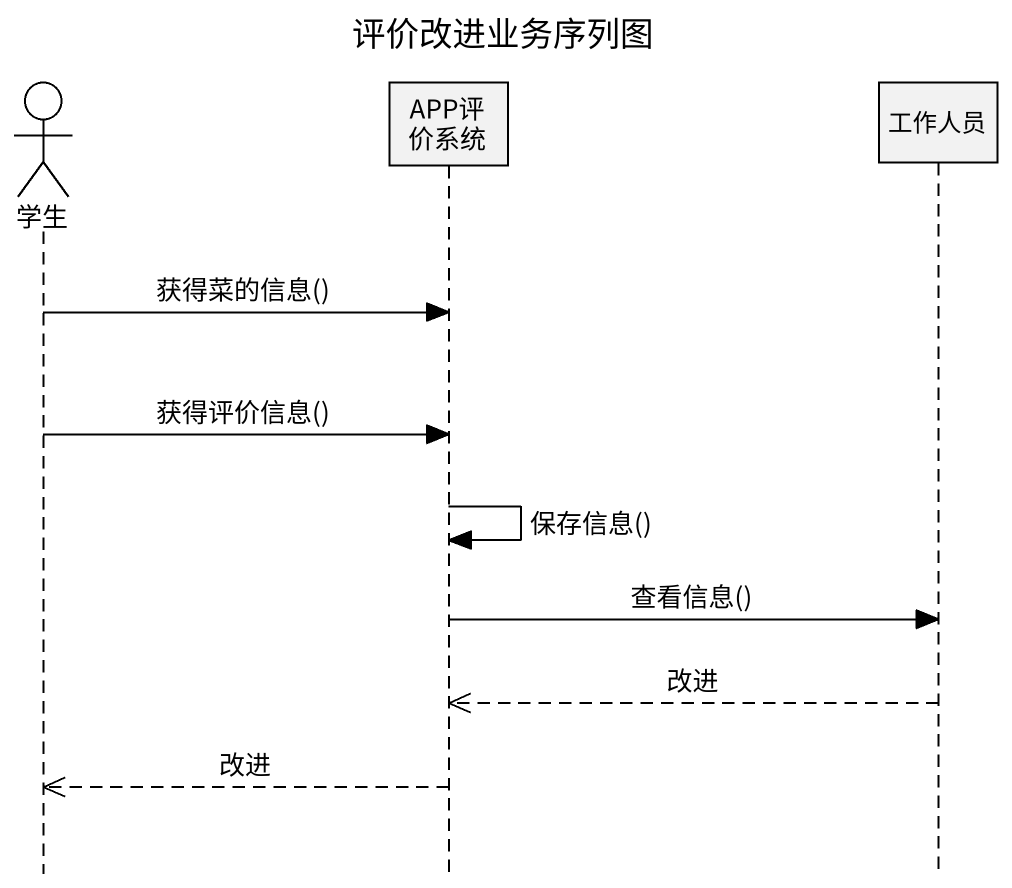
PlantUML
@startuml
title 评价改进业务序列图
hide footbox
actor 学生
participant APP评价系统
participant 工作人员

学生 -> APP评价系统 : 获得菜的信息()
学生 -> APP评价系统 : 获得评价信息()
APP评价系统 -> APP评价系统 : 保存信息()
APP评价系统 -> 工作人员 : 查看信息()
工作人员 -->> APP评价系统 : 改进
APP评价系统 -->> 学生 : 改进
@enduml
